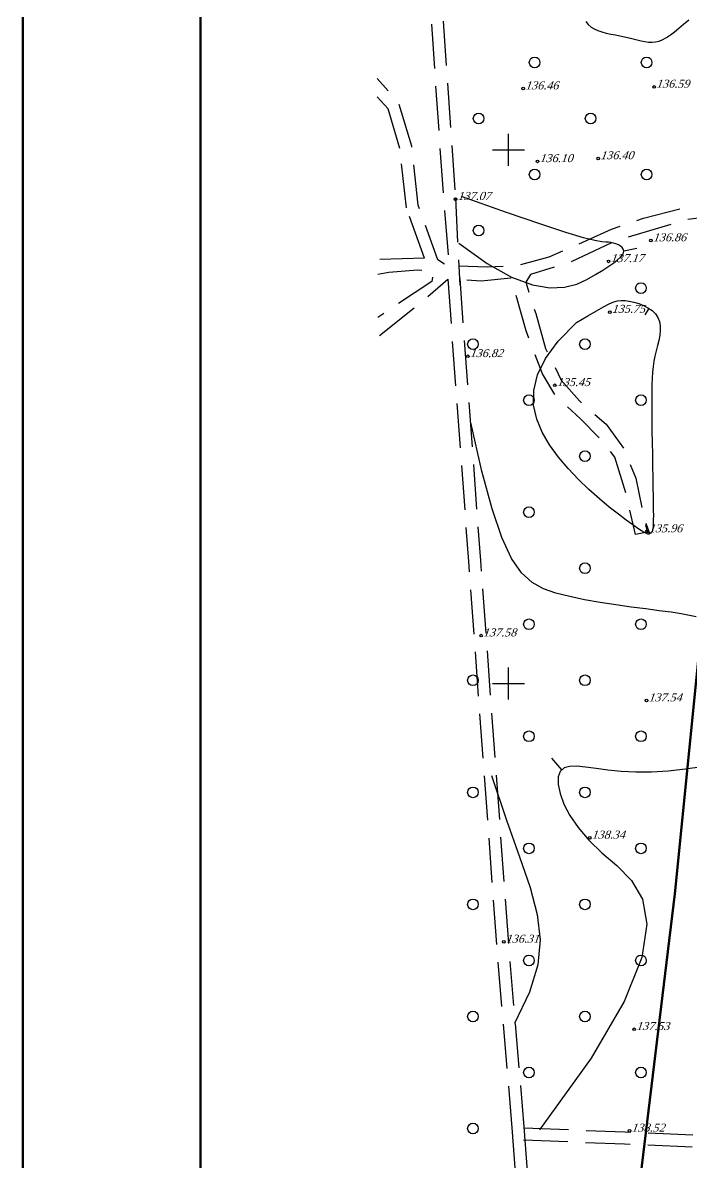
# Model space of a CAD drawing. Header units: millimetres. Extents: x 1400 to 7029, y -1119 to 1612.
# Drawn here: x 2716 to 2791.2, y 1239 to 1367.1 of the extents above; entities that cross this region are included whole.
import ezdxf

# ---------------------------------------------------------------- set-up
doc = ezdxf.new("R2010")
doc.units = ezdxf.units.MM
doc.linetypes.add('AHIDDEN4', pattern=[7, 5, -2])
for name, color, linetype in [('CONT-MNR', 7, 'Continuous'), ('кресты', 7, 'Continuous'), ('ПИКЕТЫ', 7, 'Continuous'), ('РАСТИТ', 7, 'Continuous'), ('СІТУАЦІЯ', 7, 'Continuous')]:
    doc.layers.add(name, color=color, linetype=linetype)
doc.styles.add('universw', font='timesi.ttf', dxfattribs={"oblique": 10})

# ---------------------------------------------------------------- blocks, each defined once
blk = doc.blocks.new('372')
blk.add_circle((0, 0), 1)
blk = doc.blocks.new('368')
at = {"color": 0, "linetype": 'Continuous'}
blk.add_blockref('372', (0, 0), dxfattribs=at)

msp = doc.modelspace()

# ---------------------------------------------------------------- linework, layer by layer
at = {"lineweight": 50}
for points in [[(3582.002, 1604.9881), (3582.002, 1000.9881), (2716.002, 1000.9881), (2716.002, 1604.9881)], [(3577.002, 1599.9881), (3577.002, 1005.9881), (2736.002, 1005.9881), (2736.002, 1599.9881)]]:
    msp.add_lwpolyline(points, close=True, dxfattribs=at)
at = {"color": 7, "linetype": 'Continuous', "lineweight": 50, "flags": 128}
msp.add_lwpolyline([(2988.3313, 1079.2275), (2922.9913, 1084.4475), (2813.8983, 1092.7035, -0.37665893), (2787.9247, 1119.8962), (2783.6016, 1182.7664), (2781.7424, 1206.4536), (2789.3426, 1269.1769), (2794.4814, 1320.5009), (2795.8841, 1338.9113), (2799.511, 1380.6839, -0.34034588), (2821.4589, 1404.158), (2862.0179, 1407.2612), (2943.1308, 1414.9675)], format="xyb", dxfattribs=at)
at = {"layer": 'CONT-MNR', "color": 30, "linetype": 'Continuous', "flags": 128}
for points in [[(2779.3423, 1367.2493), (2779.6125, 1366.9143), (2779.9228, 1366.6479), (2780.28, 1366.4327), (2780.688, 1366.2529), (2781.1396, 1366.1007), (2781.6245, 1365.9703), (2782.1328, 1365.8561), (2782.6542, 1365.7522), (2783.1787, 1365.653), (2783.6961, 1365.5525), (2784.1963, 1365.4452), (2784.6716, 1365.3279), (2785.1238, 1365.2088), (2785.557, 1365.0987), (2785.9755, 1365.0085), (2786.3833, 1364.9489), (2786.7846, 1364.9308), (2787.1837, 1364.965), (2787.5847, 1365.0624), (2787.992, 1365.231), (2788.4116, 1365.4673), (2788.8498, 1365.7651), (2789.3126, 1366.1181), (2789.8064, 1366.5199), (2790.3373, 1366.9644), (2790.9115, 1367.4453)], [(2765.0678, 1342.3437), (2768.2542, 1340.0551), (2770.9898, 1338.5353), (2773.319, 1337.6639), (2775.2861, 1337.3203), (2776.9355, 1337.384), (2778.3116, 1337.7344), (2779.4588, 1338.2512), (2780.4214, 1338.8137), (2781.2375, 1339.3229), (2781.9203, 1339.7653), (2782.4766, 1340.1489), (2782.9134, 1340.4816), (2783.2373, 1340.7715), (2783.4554, 1341.0265), (2783.5744, 1341.2547), (2783.6012, 1341.4639), (2783.5438, 1341.6602), (2783.4143, 1341.8423), (2783.2261, 1342.0066), (2782.9925, 1342.15), (2782.7266, 1342.2689), (2782.442, 1342.36), (2782.1518, 1342.4201), (2781.8693, 1342.4456), (2781.5763, 1342.4462), (2781.1285, 1342.4829), (2780.3503, 1342.6295), (2779.0657, 1342.96), (2777.099, 1343.5483), (2774.2745, 1344.4682), (2770.4163, 1345.7938), (2765.3487, 1347.5989)], [(2778.2995, 1333.432), (2779.5491, 1334.1641), (2780.546, 1334.7456), (2781.3354, 1335.1911), (2781.9622, 1335.5151), (2782.4717, 1335.7323), (2782.9088, 1335.8571), (2783.3188, 1335.9041), (2783.7467, 1335.8879), (2784.2263, 1335.8207), (2784.7464, 1335.705), (2785.2843, 1335.5409), (2785.8176, 1335.3286), (2786.3237, 1335.0683), (2786.7799, 1334.76), (2787.1637, 1334.404), (2787.4526, 1334.0003), (2787.6308, 1333.5503), (2787.7096, 1333.0596), (2787.7071, 1332.5353), (2787.6415, 1331.984), (2787.5307, 1331.4128), (2787.393, 1330.8285), (2787.2464, 1330.2379), (2787.1091, 1329.6479), (2786.9957, 1329.0613), (2786.907, 1328.4643), (2786.8405, 1327.8388), (2786.7935, 1327.167), (2786.7634, 1326.4308), (2786.7477, 1325.6123), (2786.7437, 1324.6936), (2786.7489, 1323.6568), (2786.7607, 1322.4932), (2786.7777, 1321.2327), (2786.7983, 1319.9142), (2786.8211, 1318.5768), (2786.8447, 1317.2598), (2786.8677, 1316.0021), (2786.8887, 1314.843), (2786.9061, 1313.8214), (2786.9189, 1312.9668), (2786.9267, 1312.2695), (2786.9297, 1311.7099), (2786.9279, 1311.2686), (2786.9212, 1310.9262), (2786.9098, 1310.6631), (2786.8936, 1310.4599), (2786.8727, 1310.2971), (2786.847, 1310.1582), (2786.8163, 1310.0388), (2786.7801, 1309.9375), (2786.738, 1309.8528), (2786.6897, 1309.7833), (2786.6349, 1309.7275), (2786.573, 1309.684), (2786.5038, 1309.6513), (2786.4234, 1309.6312), (2786.3144, 1309.6376), (2786.1557, 1309.6877), (2785.9264, 1309.7987), (2785.6057, 1309.9876), (2785.1725, 1310.2717), (2784.6059, 1310.6681), (2783.8849, 1311.1938), (2782.9989, 1311.8614), (2781.9778, 1312.6638), (2780.8618, 1313.5894), (2779.6912, 1314.6266), (2778.5061, 1315.7637), (2777.3468, 1316.9891), (2776.2534, 1318.2909), (2775.2663, 1319.6577), (2774.4299, 1321.0814), (2773.807, 1322.569), (2773.4643, 1324.1311), (2773.4689, 1325.7784), (2773.8878, 1327.5214), (2774.7879, 1329.371), (2776.2361, 1331.3376), (2778.2995, 1333.432)], [(2792.4333, 1283.4401), (2790.5297, 1283.1807), (2788.613, 1282.9814), (2786.7361, 1282.8615), (2784.9521, 1282.8405), (2783.3062, 1282.9268), (2781.8131, 1283.085), (2780.48, 1283.2687), (2779.3138, 1283.4313), (2778.3216, 1283.5266), (2777.5106, 1283.5081), (2776.8876, 1283.3293), (2776.4599, 1282.9438), (2776.2349, 1282.3188), (2776.2219, 1281.4756), (2776.4307, 1280.4491), (2776.871, 1279.2742), (2777.5526, 1277.9857), (2778.4853, 1276.6186), (2779.6788, 1275.2076), (2781.1429, 1273.7878), (2782.8295, 1272.3478), (2784.4589, 1270.6914), (2785.6936, 1268.5763), (2786.1962, 1265.7602), (2785.6292, 1262.0007), (2783.6549, 1257.0554), (2779.936, 1250.6821), (2774.135, 1242.6383)], [(2768.717, 1282.4815), (2770.4003, 1277.4722), (2771.8814, 1273.3457), (2773.0673, 1269.8782), (2773.8648, 1266.8456), (2774.181, 1264.0239), (2773.9227, 1261.1892), (2772.997, 1258.1175), (2771.3107, 1254.5847)]]:
    msp.add_lwpolyline(points, dxfattribs=at)
for points, elevation in [([(2783.5929, 1341.4922), (2785.0779, 1341.7648)], 41.1), ([(2786.4246, 1335), (2785.9635, 1334.2786)], 40.8), ([(2786.5295, 1309.6635), (2786.1349, 1310.8291)], 40.8), ([(2776.6374, 1283.1037), (2775.5258, 1284.4371)], 41.4)]:
    msp.add_lwpolyline(points, dxfattribs=dict(at, elevation=elevation))
at = {"layer": 'CONT-MNR', "color": 30, "linetype": 'Continuous', "elevation": 41.1}
msp.add_lwpolyline([(2791.7598, 1300.338), (2791.0003, 1300.4935), (2790.0677, 1300.6599), (2788.9362, 1300.8348), (2787.5926, 1301.0177), (2786.073, 1301.2133), (2784.4259, 1301.4276), (2782.6998, 1301.667), (2780.9431, 1301.9375), (2779.2045, 1302.2454), (2777.5324, 1302.5967), (2775.9753, 1302.9977), (2774.5679, 1303.4808), (2773.2896, 1304.1834), (2772.1062, 1305.2693), (2770.9834, 1306.9022), (2769.8867, 1309.246), (2768.7818, 1312.4644), (2767.6344, 1316.721), (2766.4102, 1322.1797)], dxfattribs=at)
at = {"layer": 'кресты', "color": 3, "linetype": 'Continuous'}
for p, q in [((2770.6513, 1351.0275), (2770.6513, 1354.6275)), ((2768.8513, 1352.8275), (2772.4513, 1352.8275)), ((2770.6513, 1291.0275), (2770.6513, 1294.6275)), ((2768.8513, 1292.8275), (2772.4513, 1292.8275))]:
    msp.add_line(p, q, dxfattribs=at)
at = {"layer": 'ПИКЕТЫ', "color": 7, "linetype": 'Continuous'}
for centre in [(2772.2933, 1359.7217), (2787.0235, 1359.9078), (2773.908, 1351.5403), (2780.7412, 1351.8706), (2764.683, 1347.2923), (2786.6611, 1342.6408), (2781.9011, 1340.2934), (2782.0319, 1334.5946), (2766.0572, 1329.6185), (2775.8481, 1326.3583), (2786.2155, 1309.9197), (2767.5475, 1298.2101), (2786.167, 1290.9119), (2779.7709, 1275.4703), (2770.1084, 1263.77), (2784.7772, 1253.9476), (2784.2421, 1242.5181)]:
    msp.add_circle(centre, 0.15, dxfattribs=at)
at = {"layer": 'СІТУАЦІЯ', "color": 7, "linetype": 'AHIDDEN4'}
for p, q in [((2760.8686, 1402.2191), (2764.6641, 1347.445)), ((2757.0887, 1357.4315), (2755.8774, 1358.8145)), ((2758.4265, 1352.9768), (2757.0887, 1357.4315)), ((2759.1591, 1346.3096), (2758.4265, 1352.9768)), ((2764.6641, 1347.445), (2765.1483, 1337.6177)), ((2761.1766, 1340.6419), (2759.1591, 1346.3096))]:
    msp.add_line(p, q, dxfattribs=at)
at = {"layer": 'СІТУАЦІЯ', "color": 7, "linetype": 'AHIDDEN4', "flags": 128}
for points in [[(2758.0541, 1422.8354), (2759.5219, 1402.1248), (2763.318, 1347.3416), (2763.9658, 1339.6567), (2762.6702, 1340.4657), (2760.4838, 1346.6136), (2759.755, 1353.2469), (2758.2974, 1358.1005), (2755.8714, 1360.8702)], [(2765.0376, 1339.8079), (2768.2295, 1339.6768), (2771.5526, 1339.8079), (2775.2256, 1340.8128), (2779.4232, 1342.6479), (2782.2216, 1343.9149), (2785.829, 1345.1478), (2790.8137, 1346.4586), (2795.3611, 1346.9829), (2799.9959, 1347.0703), (2804.5871, 1346.9392), (2811.8234, 1346.6779), (2820.0875, 1346.94), (2826.7774, 1347.0274), (2836.2025, 1347.5578), (2844.1128, 1347.9637), (2850.9756, 1347.7), (2855.252, 1347.1558), (2861.1052, 1346.5059), (2866.8469, 1345.4646), (2869.0147, 1344.6848), (2872.0064, 1344.2516), (2872.7434, 1344.4682)], [(2875.5215, 1327.0187), (2874.1689, 1328.9972), (2871.7032, 1333.9249), (2870.3545, 1336.9022), (2869.9524, 1339.3936), (2869.9524, 1341.2421), (2869.0676, 1342.4476), (2867.5394, 1343.5728), (2858.3467, 1345.4064), (2853.3329, 1345.7918), (2847.8704, 1346.5582), (2840.5798, 1346.4571), (2831.4217, 1345.7983), (2819.6459, 1345.3995), (2809.9409, 1345.2575), (2800.0613, 1345.7561), (2796.4437, 1345.706), (2790.7554, 1345.008), (2782.8717, 1342.6647), (2777.5121, 1340.1641), (2773.1212, 1338.8179), (2772.5723, 1337.9703), (2773.7017, 1334.4193), (2774.7902, 1330.5136), (2776.5714, 1326.954), (2778.609, 1324.6035), (2781.6271, 1321.9832), (2783.6062, 1319.2641), (2784.942, 1315.9022), (2785.8821, 1311.3539), (2786.2176, 1309.8332), (2784.9058, 1309.5711), (2783.9439, 1313.9402), (2782.5884, 1318.2657), (2781.1017, 1320.1881), (2778.7406, 1322.5911), (2775.9317, 1325.1892), (2774.445, 1327.636), (2772.6086, 1332.4857), (2771.2028, 1337.5797), (2770.8968, 1338.4098), (2767.5737, 1338.0603), (2765.1688, 1338.235)], [(2761.1766, 1340.6419), (2755.9306, 1340.4801)], [(2755.9352, 1338.8727), (2757.1637, 1339.0905), (2760.4028, 1339.3331), (2762.1843, 1339.2523), (2762.0224, 1338.0388), (2755.9494, 1333.9944)], [(2756.111, 1331.9718), (2760.3218, 1335.2885), (2763.8039, 1338.2815)], [(2763.8039, 1338.2815), (2766.1329, 1306.5651), (2769.3573, 1262.4859), (2771.0271, 1242.8808)], [(2771.0271, 1242.8808), (2775.5431, 1178.9784), (2776.575, 1162.9608), (2780.2261, 1113.142)], [(2772.3738, 1242.976), (2776.8901, 1179.0693), (2777.9219, 1163.0535), (2781.5725, 1113.2406)], [(2772.3741, 1242.8699), (2783.7375, 1242.4022), (2796.0002, 1241.8557), (2815.447, 1241.0871), (2833.3838, 1240.4233), (2854.4102, 1239.6255), (2869.0927, 1239.0795), (2869.7147, 1239.0795)]]:
    msp.add_lwpolyline(points, dxfattribs=at)
for points in [[(2765.1502, 1338.3804), (2767.4792, 1306.6639, -0.00006965), (2767.4793, 1306.6636), (2770.7032, 1262.5924), (2772.3723, 1242.9954)], [(2772.3186, 1241.521), (2783.6797, 1241.0534), (2795.9435, 1240.5069), (2815.3954, 1239.7381), (2833.3332, 1239.0743), (2854.359, 1238.2764, 0.00018964), (2854.36, 1238.2764), (2869.0676, 1237.7295), (2869.7147, 1237.7295)]]:
    msp.add_lwpolyline(points, format="xyb", dxfattribs=at)

# ---------------------------------------------------------------- block references
at = {"layer": 'РАСТИТ', "color": 7, "xscale": 0.6, "yscale": 0.6, "zscale": 0.6}
for p in [(2773.5764, 1362.6662), (2786.1764, 1362.6662), (2767.2764, 1356.3662), (2779.8764, 1356.3662), (2773.5764, 1350.0662), (2786.1764, 1350.0662), (2767.2764, 1343.7662)]:
    msp.add_blockref('368', p, dxfattribs=at)
at = {"layer": 'РАСТИТ', "color": 7, "linetype": 'Continuous', "xscale": 0.6, "yscale": 0.6, "zscale": 0.6}
for p in [(2785.5397, 1337.2909), (2766.6397, 1330.9909), (2779.2397, 1330.9909), (2772.9397, 1324.6909), (2785.5397, 1324.6909), (2779.2397, 1318.3909), (2772.9397, 1312.0909), (2779.2397, 1305.7909), (2772.9397, 1299.4909), (2785.5397, 1299.4909), (2766.6397, 1293.1909), (2779.2397, 1293.1909), (2772.9397, 1286.8909), (2785.5397, 1286.8909), (2766.6397, 1280.5909), (2779.2397, 1280.5909), (2772.9397, 1274.2909), (2785.5397, 1274.2909), (2766.6397, 1267.9909), (2779.2397, 1267.9909), (2772.9397, 1261.6909), (2785.5397, 1261.6909), (2766.6397, 1255.3909), (2779.2397, 1255.3909), (2772.9397, 1249.0909), (2785.5397, 1249.0909), (2766.6397, 1242.7909)]:
    msp.add_blockref('368', p, dxfattribs=at)

# ---------------------------------------------------------------- texts
at = {"layer": 'ПИКЕТЫ', "color": 7, "linetype": 'Continuous', "style": 'universw', "oblique": 10}
for s, p in [('136.59', (2787.292, 1359.8211)), ('136.46', (2772.5618, 1359.635)), ('136.10', (2774.1765, 1351.4536)), ('136.40', (2781.0098, 1351.7839)), ('137.07', (2764.9515, 1347.2056)), ('136.86', (2786.9296, 1342.5541)), ('137.17', (2782.1696, 1340.2067)), ('135.75', (2782.3004, 1334.508)), ('136.82', (2766.3257, 1329.5318)), ('135.45', (2776.1167, 1326.2716)), ('135.96', (2786.4841, 1309.833)), ('137.58', (2767.816, 1298.1234)), ('137.54', (2786.4355, 1290.8252)), ('138.34', (2780.0394, 1275.3836)), ('136.31', (2770.3769, 1263.6833)), ('137.53', (2785.0457, 1253.861)), ('138.52', (2784.5107, 1242.4314))]:
    msp.add_text(s, height=0.9, dxfattribs=at).set_placement(p)

doc.saveas('drawing.dxf')
